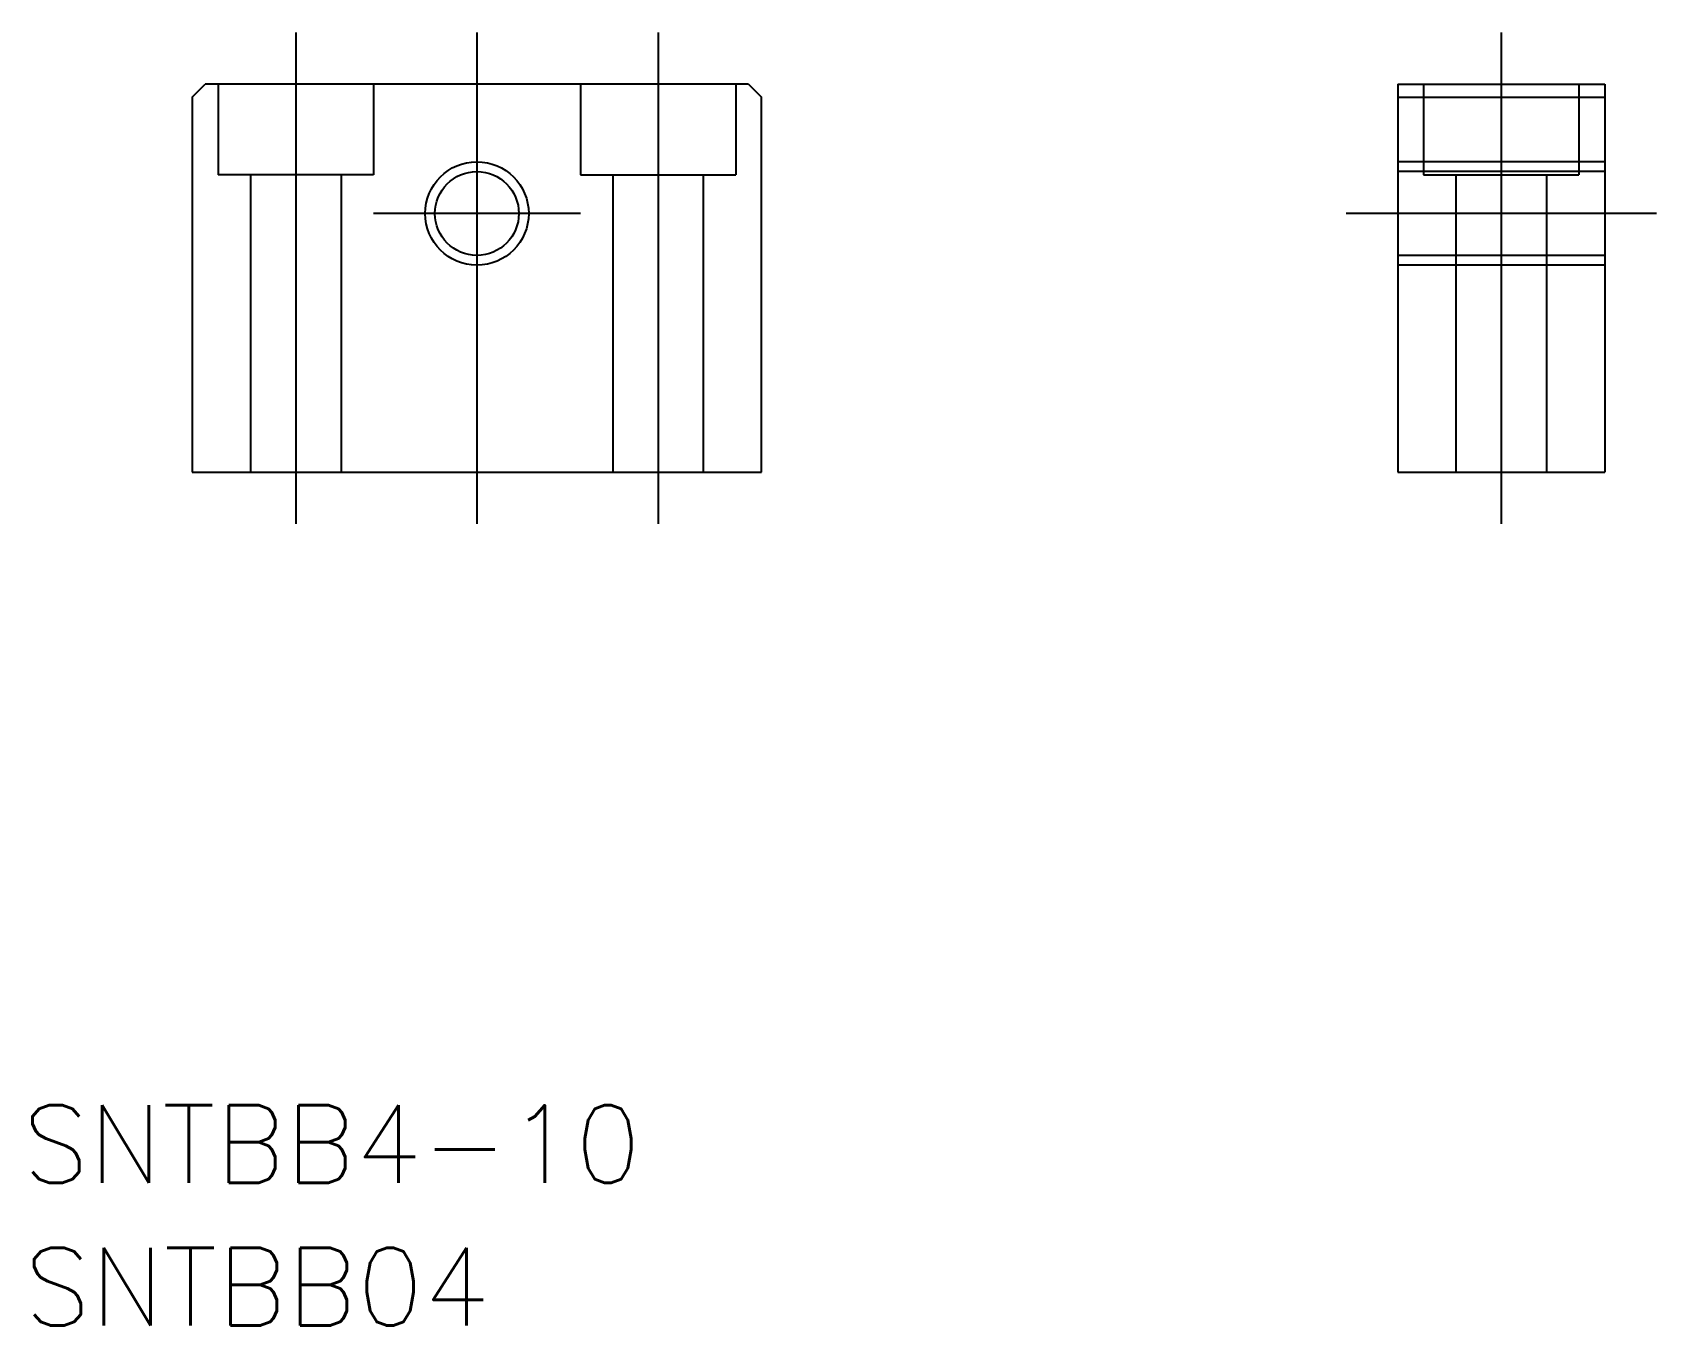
# Model space of a CAD drawing. Extents: x -6.2 to 56.6, y -33 to 17.
import ezdxf

# ---------------------------------------------------------------- set-up
doc = ezdxf.new("R2010")
doc.units = 0
doc.linetypes.add('CENTER', pattern=[50.8, 31.75, -6.35, 6.35, -6.35])
doc.linetypes.add('DASHED', pattern=[19.05, 12.7, -6.35])
doc.layers.get('0').update_dxf_attribs({"linetype": 'CONTINUOUS'})
doc.layers.add('CENTER', color=1, linetype='CENTER')
doc.styles.get("Standard").update_dxf_attribs({"font": 'txt.shx', "height": 3, "bigfont": 'bigfont.shx'})

# ---------------------------------------------------------------- blocks, each defined once
blk = doc.blocks.new('*U2')
at = {"color": 7, "linetype": 'CONTINUOUS'}
blk.add_text('SNTBB4-10', height=3, dxfattribs=at).set_placement((-6.564, -27.488))
blk = doc.blocks.new('*U3')
at = {"color": 7, "linetype": 'CONTINUOUS'}
blk.add_text('SNTBB04', height=3, dxfattribs=at).set_placement((-6.501, -33.007))

msp = doc.modelspace()

# ---------------------------------------------------------------- linework, layer by layer
at = {"color": 7, "linetype": 'CONTINUOUS'}
for p, q in [((0, 14.5), (0.5, 15)), ((0, 14.5), (0, 0)), ((21.5, 15), (0.5, 15)), ((21.5, 15), (22, 14.5)), ((22, 0), (22, 14.5)), ((46.59, 15), (54.59, 15)), ((46.59, 15), (46.59, 0)), ((46.59, 14.5), (54.59, 14.5)), ((54.59, 15), (54.59, 0)), ((0, 0), (22, 0)), ((46.59, 0), (54.59, 0))]:
    msp.add_line(p, q, dxfattribs=at)
at = {"color": 3, "linetype": 'DASHED'}
for p, q in [((1, 15), (1, 11.5)), ((7, 15), (7, 11.5)), ((15, 15), (15, 11.5)), ((21, 15), (21, 11.5)), ((47.59, 15), (47.59, 11.5)), ((53.59, 15), (53.59, 11.5)), ((54.59, 12), (46.59, 12)), ((7, 11.5), (1, 11.5)), ((2.25, 11.5), (2.25, 0)), ((5.75, 11.5), (5.75, 0)), ((15, 11.5), (21, 11.5)), ((16.25, 11.5), (16.25, 0)), ((19.75, 11.5), (19.75, 0)), ((54.59, 11.621), (46.59, 11.621)), ((47.59, 11.5), (53.59, 11.5)), ((48.84, 11.5), (48.84, 0)), ((52.34, 11.5), (52.34, 0)), ((54.59, 8.379), (46.59, 8.379)), ((54.59, 8), (46.59, 8))]:
    msp.add_line(p, q, dxfattribs=at)
at = {"color": 3, "linetype": 'CONTINUOUS'}
msp.add_circle((11, 10), 2, dxfattribs=at)
at = {"color": 7, "linetype": 'CONTINUOUS'}
msp.add_circle((11, 10), 1.621, dxfattribs=at)
at = {"layer": 'CENTER', "color": 1, "linetype": 'CENTER'}
for p, q in [((4, 17), (4, -2)), ((11, 17), (11, -2)), ((18, 17), (18, -2)), ((50.59, 17), (50.59, -2)), ((15, 10), (7, 10)), ((56.59, 10), (44.59, 10))]:
    msp.add_line(p, q, dxfattribs=at)

# ---------------------------------------------------------------- block references
at = {"color": 7, "linetype": 'CONTINUOUS'}
for name in ['*U2', '*U3']:
    msp.add_blockref(name, (0, 0), dxfattribs=at)

doc.saveas('drawing.dxf')
